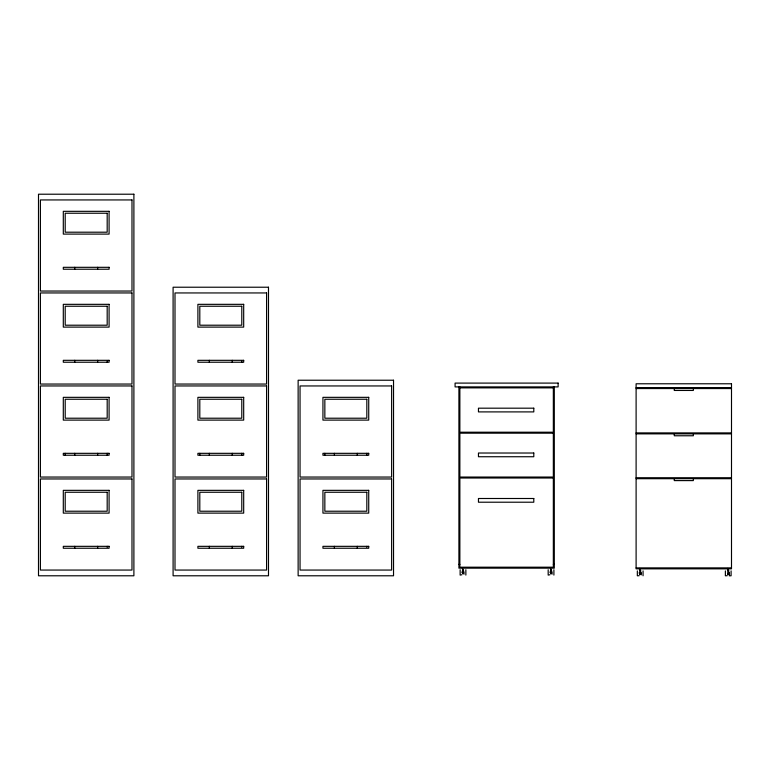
<?xml version="1.0" encoding="UTF-8"?>
<svg xmlns="http://www.w3.org/2000/svg" width="770" height="770" viewBox="0 0 770 770"><rect width="100%" height="100%" fill="white"/><g stroke="black" fill="none" stroke-linecap="round" stroke-linejoin="round"><path stroke-width="1.16" d="M636.107 387.599L731.5 387.599M459.863 387.859L553.341 387.859M636.107 388.552L731.5 388.552M636.107 432.904L731.5 432.904M636.107 433.856L731.5 433.856M636.107 477.737L731.5 477.737M636.107 478.69L731.5 478.69M458.91 564.333L459.863 564.333M553.341 564.333L554.304 564.333M636.107 567.885L731.5 567.885M462.52 569.646L463.473 569.646L463.473 573.457L462.52 573.429L462.52 567.731M550.56 569.646L551.513 569.646L551.513 573.457L550.56 573.457L550.56 567.731M639.716 570.329L640.678 570.329L640.678 574.141M727.765 570.329L728.718 570.329L728.718 574.141M462.52 573.207L463.473 573.101M550.56 573.207L551.513 573.207M462.52 573.352L463.473 573.284M550.56 573.284L551.513 573.284M639.716 573.794L640.678 573.794M727.765 573.794L728.718 573.794M639.716 573.891L640.678 573.977L639.716 574.141L639.716 568.424M727.765 573.977L728.718 573.891M728.718 574.035L727.765 574.112L727.765 568.424M729.19 575.787L731.096 575.787L731.096 570.897M730.547 387.599L730.547 388.552M729.19 572.543L729.19 574.949M727.284 575.691L725.379 575.787L725.379 570.897M693.346 388.552L693.346 390.457L674.27 390.457L674.27 388.552M693.346 433.856L693.346 435.772L674.27 435.772L674.27 433.856M693.346 478.69L693.346 480.605L674.27 480.605L674.27 478.69M643.056 570.897L643.056 575.787M641.15 572.543L641.15 574.949M639.244 572.543L639.244 573.294M639.244 575.691L637.339 575.787L637.339 570.897M637.059 387.599L637.059 388.552M554.304 386.906L554.304 568.154L458.91 568.154L458.91 386.906M553.899 569.752L553.899 575.094M553.341 386.906L553.341 432.22L459.863 432.22L459.863 386.906M551.994 571.86L551.994 574.256M550.078 571.86L550.078 572.611M550.078 574.709L548.173 575.094L548.173 569.752M465.86 569.752L465.86 575.094M463.954 571.86L463.954 574.256M462.039 571.86L462.039 572.611M462.039 574.709L460.133 575.094L460.133 569.752M366.818 453.328L366.818 455.234M366.818 546.334L366.818 547.287M357.28 453.328L357.28 455.234M357.28 546.334L357.28 548.24M334.392 453.328L334.392 455.234M334.392 546.334L334.392 548.24M324.853 453.328L324.853 455.234M241.78 361.274L241.78 362.227M241.78 453.328L241.78 455.234M241.78 546.334L241.78 547.287M232.242 360.322L232.242 362.227M232.242 453.328L232.242 455.234M232.242 546.334L232.242 548.24M209.344 360.322L209.344 362.227M209.344 453.328L209.344 455.234M209.344 546.334L209.344 548.24M199.805 453.328L199.805 455.234M107.184 361.274L107.184 362.227M107.184 453.328L107.184 455.234M107.184 546.334L107.184 547.287M97.646 267.315L97.646 269.221M97.646 360.322L97.646 362.227M97.646 453.328L97.646 455.234M97.646 546.334L97.646 548.24M74.748 267.315L74.748 269.221M74.748 360.322L74.748 362.227M74.748 453.328L74.748 455.234M74.748 546.334L74.748 548.24M65.209 453.328L65.209 455.234M133.893 194.213L38.5 194.213L38.5 575.787L133.893 575.787L133.893 194.213M131.988 199.94L40.406 199.94L40.406 291.041L131.988 291.041L131.988 199.94M109.09 211.327L63.304 211.327L63.304 234.099L109.09 234.099L109.09 211.327M107.184 213.232L65.2 213.232L65.2 232.203L107.184 232.203L107.184 213.232M109.09 267.315L63.304 267.315L63.304 269.221L109.09 269.221L109.09 267.315M268.489 287.22L173.096 287.22L173.096 575.787L268.489 575.787L268.489 287.22M131.988 292.947L40.406 292.947L40.406 384.047L131.988 384.047L131.988 292.947M266.584 292.947L175.002 292.947L175.002 384.047L266.584 384.047L266.584 292.947M109.09 304.333L63.304 304.333L63.304 327.106L109.09 327.106L109.09 304.333M243.686 304.333L197.9 304.333L197.9 327.106L243.686 327.106L243.686 304.333M107.184 306.239L65.2 306.239L65.2 325.209L107.184 325.209L107.184 306.239M241.79 306.239L199.805 306.239L199.805 325.209L241.79 325.209L241.79 306.239M109.09 360.322L63.304 360.322L63.304 362.227L109.09 362.227L109.09 360.322M243.686 360.322L197.9 360.322L197.9 362.227L243.686 362.227L243.686 360.322M393.528 380.226L298.134 380.226L298.134 575.787L393.528 575.787L393.528 380.226M558.115 383.094L455.089 383.094L455.089 386.906L558.115 386.906L558.115 383.094M731.5 383.778L636.107 383.778L636.107 568.837L731.5 568.837L731.5 383.778M131.988 385.953L40.406 385.953L40.406 477.053L131.988 477.053L131.988 385.953M266.584 385.953L175.002 385.953L175.002 477.053L266.584 477.053L266.584 385.953M391.622 385.953L300.05 385.953L300.05 477.053L391.622 477.053L391.622 385.953M109.09 397.339L63.304 397.339L63.304 420.112L109.09 420.112L109.09 397.339M243.686 397.339L197.9 397.339L197.9 420.112L243.686 420.112L243.686 397.339M368.724 397.339L322.938 397.339L322.938 420.112L368.724 420.112L368.724 397.339M107.194 399.245L65.209 399.245L65.209 418.216L107.194 418.216L107.194 399.245M241.79 399.245L199.805 399.245L199.805 418.216L241.79 418.216L241.79 399.245M366.828 399.245L324.844 399.245L324.844 418.216L366.828 418.216L366.828 399.245M533.793 408.187L478.459 408.187L478.459 411.902L533.793 411.902L533.793 408.187M553.341 433.173L459.863 433.173L459.863 477.053L553.341 477.053L553.341 433.173M533.793 453.02L478.459 453.02L478.459 456.735L533.793 456.735L533.793 453.02M109.09 453.328L63.304 453.328L63.304 455.234L109.09 455.234L109.09 453.328M243.686 453.328L197.9 453.328L197.9 455.234L243.686 455.234L243.686 453.328M368.724 453.328L322.938 453.328L322.938 455.234L368.724 455.234L368.724 453.328M553.341 478.006L459.863 478.006L459.863 567.201L553.341 567.201L553.341 478.006M131.988 478.959L40.406 478.959L40.406 570.06L131.988 570.06L131.988 478.959M266.584 478.959L175.002 478.959L175.002 570.06L266.584 570.06L266.584 478.959M391.622 478.959L300.05 478.959L300.05 570.06L391.622 570.06L391.622 478.959M109.09 490.346L63.304 490.346L63.304 513.118L109.09 513.118L109.09 490.346M243.686 490.346L197.9 490.346L197.9 513.118L243.686 513.118L243.686 490.346M368.724 490.346L322.938 490.346L322.938 513.118L368.724 513.118L368.724 490.346M107.184 492.251L65.2 492.251L65.2 511.222L107.184 511.222L107.184 492.251M241.79 492.251L199.805 492.251L199.805 511.222L241.79 511.222L241.79 492.251M366.828 492.251L324.844 492.251L324.844 511.222L366.828 511.222L366.828 492.251M533.793 498.498L478.459 498.498L478.459 502.213L533.793 502.213L533.793 498.498M109.09 546.334L63.304 546.334L63.304 548.24L109.09 548.24L109.09 546.334M243.686 546.334L197.9 546.334L197.9 548.24L243.686 548.24L243.686 546.334M368.724 546.334L322.938 546.334L322.938 548.24L368.724 548.24L368.724 546.334"/></g></svg>
